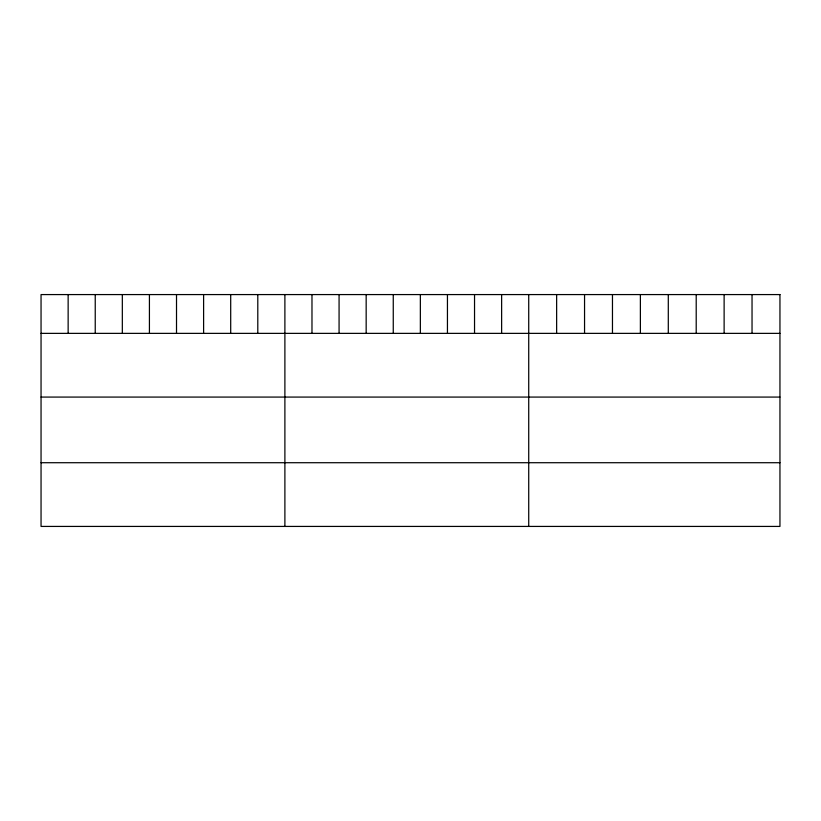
<?xml version="1.0" encoding="UTF-8"?>
<svg xmlns="http://www.w3.org/2000/svg" width="821" height="821" viewBox="0 0 821 821"><rect width="100%" height="100%" fill="white"/><g stroke="black" fill="none" stroke-linecap="round" stroke-linejoin="round"><path stroke-width="1.23" d="M41.05 333.367L779.95 333.367M41.05 397.077L779.95 397.077M41.05 462.716L779.95 462.716M752.036 294.575L752.036 333.367M724.122 294.575L724.122 333.367M696.208 294.575L696.208 333.367M668.294 294.575L668.294 333.367M640.38 294.575L640.38 333.367M612.466 294.575L612.466 333.367M584.552 294.575L584.552 333.367M556.638 294.575L556.638 333.367M528.724 294.575L528.724 526.425M501.631 294.575L501.631 333.367M474.538 294.575L474.538 333.367M447.445 294.575L447.445 333.367M420.352 294.575L420.352 333.367M393.259 294.575L393.259 333.367M366.166 294.575L366.166 333.367M339.073 294.575L339.073 333.367M311.98 294.575L311.98 333.367M284.887 294.575L284.887 526.425M257.794 294.575L257.794 333.367M230.701 294.575L230.701 333.367M203.608 294.575L203.608 333.367M176.515 294.575L176.515 333.367M149.422 294.575L149.422 333.367M122.329 294.575L122.329 333.367M95.236 294.575L95.236 333.367M68.143 294.575L68.143 333.367M779.95 294.575L41.05 294.575L41.05 526.425L779.95 526.425L779.95 294.575"/></g></svg>
